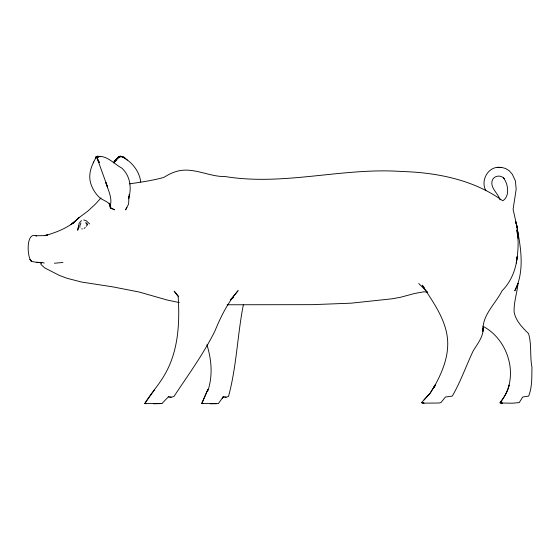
<?xml version="1.0" encoding="UTF-8"?>
<svg xmlns="http://www.w3.org/2000/svg" width="560" height="560" viewBox="0 0 560 560"><rect width="100%" height="100%" fill="white"/><g stroke="black" fill="none" stroke-linecap="round" stroke-linejoin="round"><path stroke-width="0.84" d="M129.157 194.446L128.576 204.064L125.573 209.888L126.896 207.403M509.096 386.218L509.131 385.021L508.963 385.98M482.951 331.331L483.154 327.796C483.532 336.728 477.47 343.861 473.102 351.064C466.074 366.023 460.579 381.78 452.291 396.109L445.48 397.012L440.916 402.598L439.047 403.018L423.269 403.144L421.589 402.57M482.965 331.016C482.041 315.112 495.397 303.954 502.068 290.801C511.182 281.638 516.131 269.115 517.202 256.354M516.292 262.976L517.09 257.159M207.739 391.23C212.926 376.187 211.652 359.828 206.906 344.722M128.842 196.644L128.527 198.835C131.873 188.314 130.347 175.966 121.919 168.189C113.995 163.912 106.617 154.721 96.677 156.576C92.113 163.863 88.382 172.76 90.251 181.552C91.665 187.635 94.941 193.102 99.393 197.456C102.62 200.298 107.394 201.152 109.998 204.624L110.271 206.458M516.306 262.808C518.168 252.063 518.952 240.989 516.901 230.216L517.874 237.958L517.3 228.13L515.795 221.83L517.391 228.242L517.538 233.45L517.335 228.697L518.56 238.231L517.188 228.914M78.624 226.065L77.721 230.244L79.191 223.146L81.508 220.577M243.362 304.738C237.363 335.104 236.67 366.576 228.473 396.529L226.1 397.187L223.286 396.802L218.351 403.564L201.642 403.557L207.97 389.228L201.887 403.557L203.077 403.739M507.822 389.928L508.732 386.771M434.49 386.813L435.12 385.021L430.29 393.015L421.652 402.493L421.848 402.941L424.018 403.13L423.192 402.976M507.507 390.649L505.036 395.479M93.324 162.827L93.709 161.966M80.927 223.062L79.821 225.876L79.87 227.409M434.749 385.84L434.091 386.96C441.063 374.395 447.174 360.598 447.685 346.01C448.707 323.155 433.993 303.422 422.184 285.159L424.298 287.721M504.651 396.151L500.178 402.983L512.372 403.207L519.239 402.598L522.704 397.012L528.64 396.109C532.287 387.044 531.762 376.852 531.951 367.241C529.781 356.097 531.825 344.47 528.542 333.585C522.368 327.537 515.823 320.985 514.129 312.088C513.688 302.323 517.076 292.929 518.084 283.29L514.766 290.857C524.538 271.985 521.185 249.053 517.23 228.949M435.078 385.28L430.241 393.05L424.046 399.889M154.511 389.746L144.746 403.557L146.097 403.739M122.766 156.989L119.56 156.38L117.621 157.92L113.785 162.54L118.769 157.164L120.666 156.261C130.718 160.188 139.664 171.031 140.679 181.979M86.198 226.303L87.262 225.106L86.891 224.588M113.82 162.421L116.207 159.607L113.54 162.939M100.989 197.967L95.2 204.309L87.878 211.092L78.631 217.938L76.629 219.814L79.065 217.623L72.709 223.524L75.922 220.5L70.791 224.7L74.683 221.732C66.094 228.662 55.65 232.589 45.157 235.613L47.705 234.836L44.163 235.641L35.777 235.732L36.505 235.928C25.753 231.28 27.083 256.9 31.143 260.995C32.214 262.437 50.82 263.431 36.939 262.297L40.964 262.654M110.257 206.654L110.824 206.031M178.514 296.289L174.153 291.158L178.171 296.513C179.858 323.267 178.381 351.624 164.353 375.256C158.627 385.245 150.675 393.701 144.767 403.557L161.91 403.557L168.574 396.669L168.21 396.802L171.164 397.187L173.852 396.599C188.027 375.207 203.294 354.298 214.809 331.296C220.78 316.694 227.745 302.561 238.154 290.612L230.937 299.32M122.122 156.674L120.064 156.205L118.783 156.569L113.876 162.344L117.621 157.92L120.267 156.688L122.045 156.415L124.915 158.116L123.627 157.052L127.274 160.076M114.758 161.168L118.769 157.164L122.045 156.415L124.915 158.116M84.091 228.515L85.232 227.493M119.511 156.499L120.96 156.359L119.56 156.38L116.879 158.564L120.666 156.261M230.335 299.845L233.702 297.283L230.538 299.635M42.322 262.542L40.936 262.962L40.971 264.439L44.674 267.876L59.458 275.45L66.955 278.264L81.739 282.086L112.777 286.867L138.866 291.949L167.202 300.034L179.249 302.568M118.783 156.569L119.56 156.38M129.311 183.869C140.833 182.217 152.425 180.537 163.674 177.485C167.468 175.175 171.367 172.942 175.658 171.689C192.339 166.187 208.635 176.967 225.393 176.582C284.207 186.123 342.608 167.335 401.597 171.486C436.94 172.515 473.62 179.725 502.747 200.795C509.971 196.532 508.298 183.904 503.503 177.926L504.301 178.745C501.032 174.37 493.241 175.56 492.058 181.104C490.357 188.23 498.176 193.389 500.045 199.829M161.84 403.564L153.426 403.795M62.958 262.479L54.397 263.221M210.252 403.795L216.573 403.718M227.15 304.773L312.445 304.654L351.204 303.17L392.091 298.802L400.596 297.262L414.519 293.489L423.731 291.837L427.203 292.012M169.589 397.061L171.164 397.187M224.672 397.054L226.1 397.187M81.641 228.83L82.383 228.963M501.564 402.976L502.446 403.137L500.143 402.941L499.933 402.493C520.205 379.358 509.411 339.871 482.874 326.27M83.713 219.94L86.268 220.794L89.649 223.944M43.05 262.738L44.254 263.053M110.341 207.851L114.534 209.762L110.341 207.851L109.942 206.556C112.959 198.422 107.996 190.155 105.84 182.483L107.527 186.97L96.754 157.157L98.175 160.398L97.111 157.99M111.692 208.747L110.537 207.55M87.682 224.567L85.778 222.747L87.647 224.581M418.719 283.493L427.707 292.383M98.602 161.098L99.463 162.491M98.56 161.105L99.33 162.512M485.87 190.666C480.081 180.292 488.516 165.389 500.962 167.468L497.238 167.468L501.627 167.37L505.799 168.602L509.362 170.849L512.323 174.314L515.382 180.859L516.18 189.21L513.093 209.23L517.3 228.13M109.207 203.168L109.893 205.31L109.788 203.854M516.082 222.782L517.202 227.731M109.998 204.624L110.236 206.318M95.977 156.954L95.354 158.291L97.328 156.205L100.471 156.681L96.677 156.576L97.328 156.205L95.977 156.954L98.238 157.29L95.977 156.954M435.4 385.035L434.203 386.967L435.4 385.035M223.286 396.802L222.271 398.034L223.286 396.802M31.143 260.995L30.03 259.385L31.143 260.995"/></g></svg>
